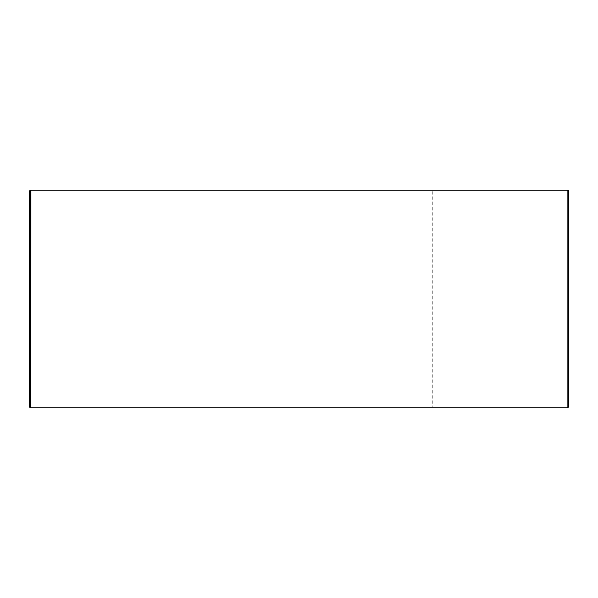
<?xml version="1.0" encoding="UTF-8"?>
<svg xmlns="http://www.w3.org/2000/svg" width="598" height="598" viewBox="0 0 598 598"><rect width="100%" height="100%" fill="white"/><g stroke="black" fill="none" stroke-linecap="round" stroke-linejoin="round"><path stroke-width="0.45" stroke-dasharray="2.99 2.24" d="M432.444 191.442L432.444 406.558"/><path stroke-width="0.9" d="M568.01 190.508L568.01 407.492M30.588 190.508L30.498 407.492M29.99 190.508L29.99 407.492M568.1 190.508L29.9 190.508L29.9 407.492L568.1 407.492L568.1 190.508"/></g></svg>
